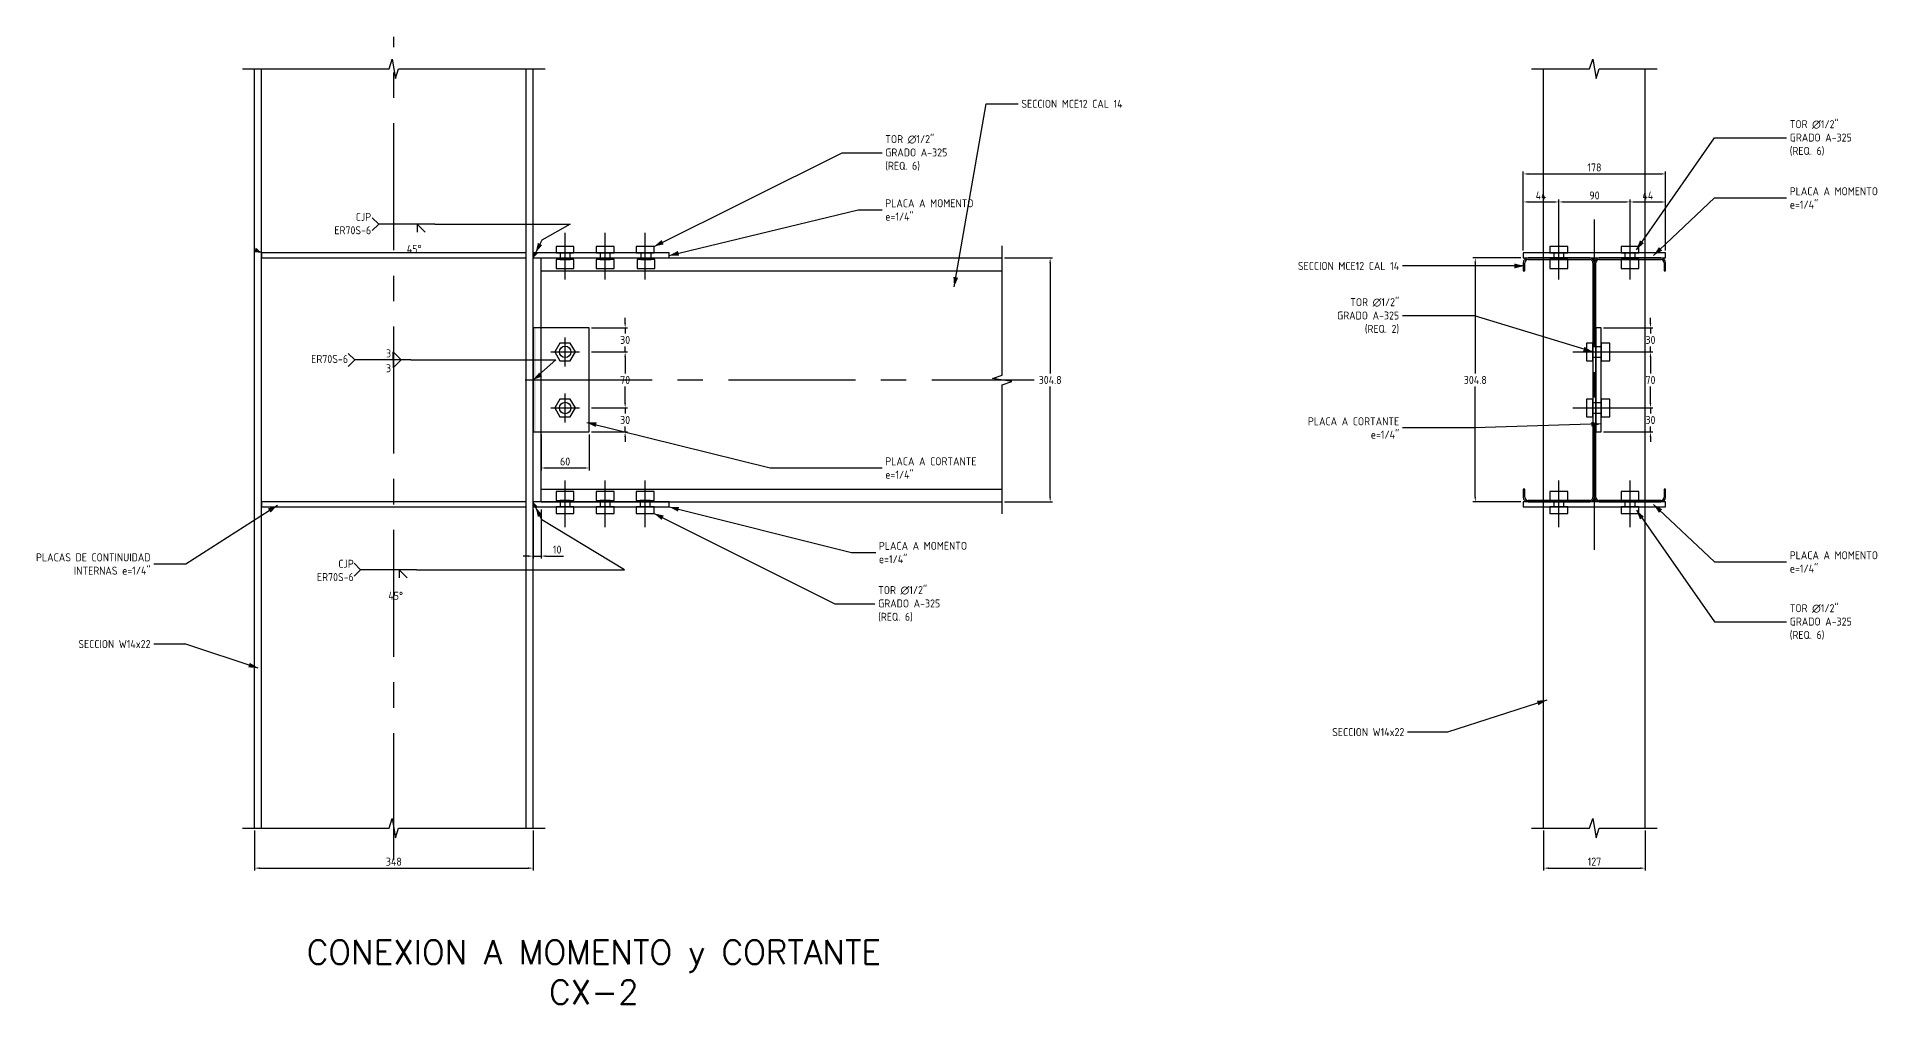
# Model space of a CAD drawing. Header units: millimetres. Extents: x 654 to 11880, y -1480 to 1529.
# Drawn here: x 654 to 2953, y -1480 to -271 of the extents above; entities that cross this region are included whole.
import ezdxf

# ---------------------------------------------------------------- set-up
doc = ezdxf.new("R2010")
doc.units = ezdxf.units.MM
doc.header["$LTSCALE"] = 5
doc.linetypes.add('CENTER', pattern=[50.8, 31.75, -6.35, 6.35, -6.35])
doc.layers.add('TRAZO-01', color=8, linetype='Continuous')
doc.layers.add('TRAZOS-01', color=8, linetype='Continuous')
doc.styles.add('ISO Proportional', font='isocp.shx')
doc.styles.add('X200-000', font='simplex.shx')
doc.dimstyles.new('STD 05', dxfattribs={"dimscale": 5, "dimtxt": 2, "dimasz": 1.25, "dimexe": 0.625, "dimexo": 0.625, "dimtad": 1, "dimzin": 12, "dimtxsty": 'ISO Proportional', "dimcen": 2.5, "dimclrt": 2, "dimazin": 3, "dimtfac": 1, "dimtmove": 0, "dimatfit": 1})

# ---------------------------------------------------------------- blocks, each defined once
blk = doc.blocks.new('*D40')
at = {"layer": 'Defpoints', "color": 0, "transparency": 16777216}
for p in [(926, -1260), (1274, -1260), (1274, -1310)]:
    blk.add_point(p, dxfattribs=at)
at = {"layer": 'TRAZO-01', "color": 0, "lineweight": -2, "transparency": 16777216}
for p, q in [((926, -1263.1), (926, -1313.1)), ((1274, -1263.1), (1274, -1313.1)), ((932.3, -1310), (1267.8, -1310))]:
    blk.add_line(p, q, dxfattribs=at)
at = {"layer": 'TRAZO-01', "color": 0, "transparency": 16777216}
for points in [[(932.3, -1309), (932.3, -1311), (926, -1310)], [(1267.8, -1309), (1267.8, -1311), (1274, -1310)]]:
    blk.add_solid(points, dxfattribs=at)
at = {"layer": 'TRAZO-01', "color": 2, "transparency": 16777216, "insert": (1100, -1301.9), "char_height": 10, "attachment_point": 5, "style": 'ISO Proportional'}
blk.add_mtext('348', dxfattribs=at)
blk = doc.blocks.new('*D41')
at = {"layer": 'Defpoints', "color": 0, "transparency": 16777216}
for p in [(1284, -765), (1344, -765), (1344, -810)]:
    blk.add_point(p, dxfattribs=at)
at = {"layer": 'TRAZO-01', "color": 0, "lineweight": -2, "transparency": 16777216}
for p, q in [((1284, -768.1), (1284, -813.1)), ((1344, -768.1), (1344, -813.1)), ((1290.2, -810), (1337.8, -810))]:
    blk.add_line(p, q, dxfattribs=at)
at = {"layer": 'TRAZO-01', "color": 0, "transparency": 16777216}
for points in [[(1290.2, -809), (1290.2, -811), (1284, -810)], [(1337.8, -809), (1337.8, -811), (1344, -810)]]:
    blk.add_solid(points, dxfattribs=at)
at = {"layer": 'TRAZO-01', "color": 2, "transparency": 16777216, "insert": (1314, -801.9), "char_height": 10, "attachment_point": 5, "style": 'ISO Proportional'}
blk.add_mtext('60', dxfattribs=at)
blk = doc.blocks.new('*D42')
at = {"layer": 'Defpoints', "color": 0, "transparency": 16777216}
for p in [(1344, -735), (1389, -735), (1344, -765)]:
    blk.add_point(p, dxfattribs=at)
at = {"layer": 'TRAZO-01', "color": 0, "lineweight": -2, "transparency": 16777216}
for p, q in [((1347.1, -735), (1392.1, -735)), ((1389, -728.8), (1389, -722.5)), ((1389, -735), (1389, -741.9)), ((1389, -765), (1389, -758.1)), ((1347.1, -765), (1392.1, -765)), ((1389, -771.3), (1389, -777.5))]:
    blk.add_line(p, q, dxfattribs=at)
at = {"layer": 'TRAZO-01', "color": 0, "transparency": 16777216}
for points in [[(1388, -728.8), (1390, -728.8), (1389, -735)], [(1388, -771.3), (1390, -771.3), (1389, -765)]]:
    blk.add_solid(points, dxfattribs=at)
at = {"layer": 'TRAZO-01', "color": 2, "transparency": 16777216, "insert": (1389, -750), "char_height": 10, "attachment_point": 5, "style": 'ISO Proportional'}
blk.add_mtext('30', dxfattribs=at)
blk = doc.blocks.new('*D43')
at = {"layer": 'Defpoints', "color": 0, "transparency": 16777216}
for p in [(1344, -665), (1389, -665), (1344, -735)]:
    blk.add_point(p, dxfattribs=at)
at = {"layer": 'TRAZO-01', "color": 0, "lineweight": -2, "transparency": 16777216}
for p, q in [((1347.1, -665), (1392.1, -665)), ((1389, -671.3), (1389, -691.9)), ((1389, -728.8), (1389, -708.1)), ((1347.1, -735), (1392.1, -735))]:
    blk.add_line(p, q, dxfattribs=at)
at = {"layer": 'TRAZO-01', "color": 0, "transparency": 16777216}
for points in [[(1388, -671.3), (1390, -671.3), (1389, -665)], [(1388, -728.8), (1390, -728.8), (1389, -735)]]:
    blk.add_solid(points, dxfattribs=at)
at = {"layer": 'TRAZO-01', "color": 2, "transparency": 16777216, "insert": (1389, -700), "char_height": 10, "attachment_point": 5, "style": 'ISO Proportional'}
blk.add_mtext('70', dxfattribs=at)
blk = doc.blocks.new('*D44')
at = {"layer": 'Defpoints', "color": 0, "transparency": 16777216}
for p in [(1344, -635), (1389, -635), (1344, -665)]:
    blk.add_point(p, dxfattribs=at)
at = {"layer": 'TRAZO-01', "color": 0, "lineweight": -2, "transparency": 16777216}
for p, q in [((1347.1, -635), (1392.1, -635)), ((1389, -628.8), (1389, -622.5)), ((1389, -635), (1389, -641.9)), ((1347.1, -665), (1392.1, -665)), ((1389, -665), (1389, -658.1)), ((1389, -671.3), (1389, -677.5))]:
    blk.add_line(p, q, dxfattribs=at)
at = {"layer": 'TRAZO-01', "color": 0, "transparency": 16777216}
for points in [[(1388, -628.8), (1390, -628.8), (1389, -635)], [(1388, -671.3), (1390, -671.3), (1389, -665)]]:
    blk.add_solid(points, dxfattribs=at)
at = {"layer": 'TRAZO-01', "color": 2, "transparency": 16777216, "insert": (1389, -650), "char_height": 10, "attachment_point": 5, "style": 'ISO Proportional'}
blk.add_mtext('30', dxfattribs=at)
blk = doc.blocks.new('*D45')
at = {"layer": 'Defpoints', "color": 0, "transparency": 16777216}
for p in [(1860, -547.6), (1920, -547.6), (1860, -852.4)]:
    blk.add_point(p, dxfattribs=at)
at = {"layer": 'TRAZO-01', "color": 0, "lineweight": -2, "transparency": 16777216}
for p, q in [((1863.1, -547.6), (1923.1, -547.6)), ((1920, -553.9), (1920, -691.9)), ((1920, -846.2), (1920, -708.1)), ((1863.1, -852.4), (1923.1, -852.4))]:
    blk.add_line(p, q, dxfattribs=at)
at = {"layer": 'TRAZO-01', "color": 0, "transparency": 16777216}
for points in [[(1919, -553.9), (1921, -553.9), (1920, -547.6)], [(1919, -846.2), (1921, -846.2), (1920, -852.4)]]:
    blk.add_solid(points, dxfattribs=at)
at = {"layer": 'TRAZO-01', "color": 2, "transparency": 16777216, "insert": (1920, -700), "char_height": 10, "attachment_point": 5, "style": 'ISO Proportional'}
blk.add_mtext('304.8', dxfattribs=at)
blk = doc.blocks.new('*D46')
at = {"layer": 'Defpoints', "color": 0, "transparency": 16777216}
for p in [(2536.5, -1260), (2663.5, -1260), (2663.5, -1310)]:
    blk.add_point(p, dxfattribs=at)
at = {"layer": 'TRAZO-01', "color": 0, "lineweight": -2, "transparency": 16777216}
for p, q in [((2536.5, -1263.1), (2536.5, -1313.1)), ((2663.5, -1263.1), (2663.5, -1313.1)), ((2542.8, -1310), (2657.2, -1310))]:
    blk.add_line(p, q, dxfattribs=at)
at = {"layer": 'TRAZO-01', "color": 0, "transparency": 16777216}
for points in [[(2542.8, -1309), (2542.8, -1311), (2536.5, -1310)], [(2657.2, -1309), (2657.2, -1311), (2663.5, -1310)]]:
    blk.add_solid(points, dxfattribs=at)
at = {"layer": 'TRAZO-01', "color": 2, "transparency": 16777216, "insert": (2600, -1301.9), "char_height": 10, "attachment_point": 5, "style": 'ISO Proportional'}
blk.add_mtext('127', dxfattribs=at)
blk = doc.blocks.new('*D47')
at = {"layer": 'Defpoints', "color": 0, "transparency": 16777216}
for p in [(2555.6, -477.6), (2511.1, -541.2), (2555.6, -541.2)]:
    blk.add_point(p, dxfattribs=at)
at = {"layer": 'TRAZO-01', "color": 0, "lineweight": -2, "transparency": 16777216}
for p, q in [((2511.1, -538.1), (2511.1, -474.5)), ((2517.3, -477.6), (2549.3, -477.6)), ((2555.6, -538.1), (2555.6, -474.5))]:
    blk.add_line(p, q, dxfattribs=at)
at = {"layer": 'TRAZO-01', "color": 0, "transparency": 16777216}
for points in [[(2517.3, -476.6), (2517.3, -478.6), (2511.1, -477.6)], [(2549.3, -476.6), (2549.3, -478.6), (2555.6, -477.6)]]:
    blk.add_solid(points, dxfattribs=at)
at = {"layer": 'TRAZO-01', "color": 2, "transparency": 16777216, "insert": (2533.3, -469.5), "char_height": 10, "width": 31.414, "attachment_point": 5, "style": 'ISO Proportional'}
blk.add_mtext('44', dxfattribs=at)
blk = doc.blocks.new('*D48')
at = {"layer": 'Defpoints', "color": 0, "transparency": 16777216}
for p in [(2644.5, -477.6), (2555.6, -541.2), (2644.5, -541.2)]:
    blk.add_point(p, dxfattribs=at)
at = {"layer": 'TRAZO-01', "color": 0, "lineweight": -2, "transparency": 16777216}
for p, q in [((2555.6, -538.1), (2555.6, -474.5)), ((2561.8, -477.6), (2638.2, -477.6)), ((2644.5, -538.1), (2644.5, -474.5))]:
    blk.add_line(p, q, dxfattribs=at)
at = {"layer": 'TRAZO-01', "color": 0, "transparency": 16777216}
for points in [[(2561.8, -476.6), (2561.8, -478.6), (2555.6, -477.6)], [(2638.2, -476.6), (2638.2, -478.6), (2644.5, -477.6)]]:
    blk.add_solid(points, dxfattribs=at)
at = {"layer": 'TRAZO-01', "color": 2, "transparency": 16777216, "insert": (2600, -469.5), "char_height": 10, "attachment_point": 5, "style": 'ISO Proportional'}
blk.add_mtext('90', dxfattribs=at)
blk = doc.blocks.new('*D49')
at = {"layer": 'Defpoints', "color": 0, "transparency": 16777216}
for p in [(2688.9, -477.6), (2644.5, -541.2), (2688.9, -541.2)]:
    blk.add_point(p, dxfattribs=at)
at = {"layer": 'TRAZO-01', "color": 0, "lineweight": -2, "transparency": 16777216}
for p, q in [((2644.5, -538.1), (2644.5, -474.5)), ((2650.7, -477.6), (2682.7, -477.6)), ((2688.9, -538.1), (2688.9, -474.5))]:
    blk.add_line(p, q, dxfattribs=at)
at = {"layer": 'TRAZO-01', "color": 0, "transparency": 16777216}
for points in [[(2650.7, -476.6), (2650.7, -478.6), (2644.5, -477.6)], [(2682.7, -476.6), (2682.7, -478.6), (2688.9, -477.6)]]:
    blk.add_solid(points, dxfattribs=at)
at = {"layer": 'TRAZO-01', "color": 2, "transparency": 16777216, "insert": (2666.7, -469.5), "char_height": 10, "attachment_point": 5, "style": 'ISO Proportional'}
blk.add_mtext('44', dxfattribs=at)
blk = doc.blocks.new('*D50')
at = {"layer": 'Defpoints', "color": 0, "transparency": 16777216}
for p in [(2688.9, -442.6), (2511.1, -541.2), (2688.9, -541.2)]:
    blk.add_point(p, dxfattribs=at)
at = {"layer": 'TRAZO-01', "color": 0, "lineweight": -2, "transparency": 16777216}
for p, q in [((2511.1, -538.1), (2511.1, -439.5)), ((2517.3, -442.6), (2682.7, -442.6)), ((2688.9, -538.1), (2688.9, -439.5))]:
    blk.add_line(p, q, dxfattribs=at)
at = {"layer": 'TRAZO-01', "color": 0, "transparency": 16777216}
for points in [[(2517.3, -441.6), (2517.3, -443.6), (2511.1, -442.6)], [(2682.7, -441.6), (2682.7, -443.6), (2688.9, -442.6)]]:
    blk.add_solid(points, dxfattribs=at)
at = {"layer": 'TRAZO-01', "color": 2, "transparency": 16777216, "insert": (2600, -434.5), "char_height": 10, "width": 26, "attachment_point": 5, "style": 'ISO Proportional'}
blk.add_mtext('178', dxfattribs=at)
blk = doc.blocks.new('*D51')
at = {"layer": 'Defpoints', "color": 0, "transparency": 16777216}
for p in [(2608.3, -735), (2670, -735), (2608.3, -765)]:
    blk.add_point(p, dxfattribs=at)
at = {"layer": 'TRAZO-01', "color": 0, "lineweight": -2, "transparency": 16777216}
for p, q in [((2611.4, -735), (2673.1, -735)), ((2670, -728.8), (2670, -722.5)), ((2670, -735), (2670, -741.9)), ((2670, -765), (2670, -758.1)), ((2611.4, -765), (2673.1, -765)), ((2670, -771.3), (2670, -777.5))]:
    blk.add_line(p, q, dxfattribs=at)
at = {"layer": 'TRAZO-01', "color": 0, "transparency": 16777216}
for points in [[(2669, -728.8), (2671, -728.8), (2670, -735)], [(2669, -771.3), (2671, -771.3), (2670, -765)]]:
    blk.add_solid(points, dxfattribs=at)
at = {"layer": 'TRAZO-01', "color": 2, "transparency": 16777216, "insert": (2670, -750), "char_height": 10, "attachment_point": 5, "style": 'ISO Proportional'}
blk.add_mtext('30', dxfattribs=at)
blk = doc.blocks.new('*D52')
at = {"layer": 'Defpoints', "color": 0, "transparency": 16777216}
for p in [(2608.3, -665), (2670, -665), (2608.3, -735)]:
    blk.add_point(p, dxfattribs=at)
at = {"layer": 'TRAZO-01', "color": 0, "lineweight": -2, "transparency": 16777216}
for p, q in [((2611.4, -665), (2673.1, -665)), ((2670, -671.3), (2670, -691.9)), ((2670, -728.8), (2670, -708.1)), ((2611.4, -735), (2673.1, -735))]:
    blk.add_line(p, q, dxfattribs=at)
at = {"layer": 'TRAZO-01', "color": 0, "transparency": 16777216}
for points in [[(2669, -671.3), (2671, -671.3), (2670, -665)], [(2669, -728.8), (2671, -728.8), (2670, -735)]]:
    blk.add_solid(points, dxfattribs=at)
at = {"layer": 'TRAZO-01', "color": 2, "transparency": 16777216, "insert": (2670, -700), "char_height": 10, "attachment_point": 5, "style": 'ISO Proportional'}
blk.add_mtext('70', dxfattribs=at)
blk = doc.blocks.new('*D53')
at = {"layer": 'Defpoints', "color": 0, "transparency": 16777216}
for p in [(2608.3, -635), (2670, -635), (2608.3, -665)]:
    blk.add_point(p, dxfattribs=at)
at = {"layer": 'TRAZO-01', "color": 0, "lineweight": -2, "transparency": 16777216}
for p, q in [((2611.4, -635), (2673.1, -635)), ((2670, -628.8), (2670, -622.5)), ((2670, -635), (2670, -641.9)), ((2611.4, -665), (2673.1, -665)), ((2670, -665), (2670, -658.1)), ((2670, -671.3), (2670, -677.5))]:
    blk.add_line(p, q, dxfattribs=at)
at = {"layer": 'TRAZO-01', "color": 0, "transparency": 16777216}
for points in [[(2669, -628.8), (2671, -628.8), (2670, -635)], [(2669, -671.3), (2671, -671.3), (2670, -665)]]:
    blk.add_solid(points, dxfattribs=at)
at = {"layer": 'TRAZO-01', "color": 2, "transparency": 16777216, "insert": (2670, -650), "char_height": 10, "attachment_point": 5, "style": 'ISO Proportional'}
blk.add_mtext('30', dxfattribs=at)
blk = doc.blocks.new('*D54')
at = {"layer": 'Defpoints', "color": 0, "transparency": 16777216}
for p in [(2451.1, -547.6), (2511.1, -547.6), (2511.1, -852.4)]:
    blk.add_point(p, dxfattribs=at)
at = {"layer": 'TRAZO-01', "color": 0, "lineweight": -2, "transparency": 16777216}
for p, q in [((2508, -547.6), (2448, -547.6)), ((2451.1, -553.9), (2451.1, -691.9)), ((2451.1, -846.2), (2451.1, -708.1)), ((2508, -852.4), (2448, -852.4))]:
    blk.add_line(p, q, dxfattribs=at)
at = {"layer": 'TRAZO-01', "color": 0, "transparency": 16777216}
for points in [[(2450.1, -553.9), (2452.1, -553.9), (2451.1, -547.6)], [(2450.1, -846.2), (2452.1, -846.2), (2451.1, -852.4)]]:
    blk.add_solid(points, dxfattribs=at)
at = {"layer": 'TRAZO-01', "color": 2, "transparency": 16777216, "insert": (2451.1, -700), "char_height": 10, "attachment_point": 5, "style": 'ISO Proportional'}
blk.add_mtext('304.8', dxfattribs=at)
blk = doc.blocks.new('*D132')
at = {"layer": 'Defpoints', "color": 0, "transparency": 16777216}
for p in [(1274, -858.8), (1284, -858.8), (1284, -920.1)]:
    blk.add_point(p, dxfattribs=at)
at = {"layer": 'TRAZO-01', "color": 0, "lineweight": -2, "transparency": 16777216}
for p, q in [((1274, -861.9), (1274, -923.2)), ((1284, -861.9), (1284, -923.2)), ((1267.8, -920.1), (1261.5, -920.1)), ((1274, -920.1), (1284, -920.1)), ((1290.2, -920.1), (1311.8, -920.1))]:
    blk.add_line(p, q, dxfattribs=at)
at = {"layer": 'TRAZO-01', "color": 0, "transparency": 16777216}
for points in [[(1267.8, -919.1), (1267.8, -921.1), (1274, -920.1)], [(1290.2, -919.1), (1290.2, -921.1), (1284, -920.1)]]:
    blk.add_solid(points, dxfattribs=at)
at = {"layer": 'TRAZO-01', "color": 2, "transparency": 16777216, "insert": (1304.1, -912), "char_height": 10, "attachment_point": 5, "style": 'ISO Proportional'}
blk.add_mtext('10', dxfattribs=at)

msp = doc.modelspace()

# ---------------------------------------------------------------- hatches: boundary and pattern name
at = {"layer": 'TRAZOS-01'}
for points in [[(1274, -547.6), (1274, -541.25), (1280.35, -541.25)], [(1274, -765), (1277, -765), (1277, -635), (1274, -635)], [(1274, -852.4), (1274, -858.75), (1280.35, -858.75)]]:
    msp.add_hatch(color=5, dxfattribs=at).paths.add_polyline_path(points)

# ---------------------------------------------------------------- linework, layer by layer
at = {"color": 5}
for p, q in [((1129.1, -505.238), (1129.1, -515.238)), ((1139.1, -515.238), (1129.1, -505.238)), ((1106.489, -937.118), (1106.489, -947.118)), ((1116.489, -947.118), (1106.489, -937.118))]:
    msp.add_line(p, q, dxfattribs=at)
for points in [[(1151.1, -505.238), (1320.153, -505.238), (1285.1, -525.25), (1277.1, -541.25)], [(1121.1, -675), (1302.326, -675), (1274, -699.974)], [(1128.489, -937.118), (1388.395, -937.118), (1285.1, -874.75), (1277.1, -858.75)]]:
    msp.add_lwpolyline(points, dxfattribs=at)
at = {"layer": 'TRAZOS-01', "color": 1, "linetype": 'CENTER'}
for p, q in [((1100, -1300), (1100, -271.25)), ((2600, -912.4), (2600, -487.6)), ((1314, -574.5), (1314, -516.25)), ((1364, -574.5), (1364, -516.25)), ((1414, -574.5), (1414, -516.25)), ((2555.55, -574.5), (2555.55, -516.25)), ((2644.45, -574.5), (2644.45, -516.25)), ((1296, -665), (1332, -665)), ((1314, -683), (1314, -647)), ((2573.1, -665), (2633.25, -665)), ((1264, -700), (1900, -700)), ((1296, -735), (1332, -735)), ((1314, -753), (1314, -717)), ((2573.1, -735), (2633.25, -735)), ((1314, -883.75), (1314, -825.5)), ((1364, -883.751), (1364, -825.501)), ((1414, -883.751), (1414, -825.501)), ((2555.55, -883.75), (2555.55, -825.5)), ((2644.45, -883.75), (2644.45, -825.5))]:
    msp.add_line(p, q, dxfattribs=at)
at = {"layer": 'TRAZOS-01', "color": 7}
for p, q in [((926, -1260), (926, -311.25)), ((934.5, -1260), (934.5, -311.25)), ((1265.5, -1260), (1265.5, -311.25)), ((1274, -1260), (1274, -311.25)), ((2536.5, -541.25), (2536.5, -311.25)), ((2663.5, -541.25), (2663.5, -311.25)), ((2536.5, -858.75), (2536.5, -541.25)), ((2663.5, -858.75), (2663.5, -541.25)), ((2536.5, -1260), (2536.5, -858.75)), ((2663.5, -1260), (2663.5, -858.75))]:
    msp.add_line(p, q, dxfattribs=at)
at = {"layer": 'TRAZOS-01', "color": 2}
for p, q in [((1800, -583.6), (1840, -355)), ((1840, -355), (1880, -355)), ((2652.45, -537.25), (2750, -397.6)), ((2750, -397.6), (2840, -397.6)), ((1425.1, -533.25), (1660, -416.25)), ((1660, -416.25), (1710, -416.25)), ((2673.9, -544.425), (2750, -472.6)), ((2750, -472.6), (2840, -472.6)), ((1444, -544.6), (1680, -487.6)), ((1680, -487.6), (1710, -487.6)), ((2450, -557.6), (2360, -557.6)), ((2512.1, -557.6), (2450, -557.6)), ((2450, -620), (2360, -620)), ((2598.1, -665), (2450, -620)), ((1341, -753), (1570, -810)), ((2608.25, -755), (2450, -760)), ((2450, -760), (2360, -760)), ((1570, -810), (1710, -810)), ((954.5, -856.75), (840, -930)), ((1425.1, -866.751), (1651.1, -979.751)), ((1444, -858.63), (1672, -915.63)), ((2652.45, -862.75), (2750, -1002.4)), ((2673.9, -855.575), (2750, -927.4)), ((1672, -915.63), (1702, -915.63)), ((840, -930), (800, -930)), ((2750, -927.4), (2840, -927.4)), ((1651.1, -979.751), (1701.1, -979.751)), ((2750, -1002.4), (2840, -1002.4)), ((840, -1030), (800, -1030)), ((930.5, -1060), (840, -1030)), ((2540.5, -1100), (2416.5, -1140)), ((2416.5, -1140), (2366.5, -1140))]:
    msp.add_line(p, q, dxfattribs=at)
at = {"layer": 'TRAZOS-01', "color": 5}
for p, q in [((1081.1, -505.238), (1073.1, -497.238)), ((1081.1, -505.238), (1073.1, -513.238)), ((1151.1, -505.238), (1081.1, -505.238)), ((1051.1, -675), (1043.1, -667)), ((1051.1, -675), (1043.1, -683)), ((1121.1, -675), (1051.1, -675)), ((1058.489, -937.118), (1050.489, -929.118)), ((1058.489, -937.118), (1050.489, -945.118)), ((1128.489, -937.118), (1058.489, -937.118))]:
    msp.add_line(p, q, dxfattribs=at)
at = {"layer": 'TRAZOS-01', "color": 4}
for p, q in [((1284, -547.6), (1860, -547.6)), ((1284, -852.4), (1284, -547.6)), ((2594.103, -547.6), (2516.997, -547.6)), ((2516.997, -549.497), (2594.103, -549.497)), ((2683.003, -547.6), (2605.897, -547.6)), ((2605.897, -549.497), (2683.003, -549.497)), ((1284, -563.6), (1860, -563.6)), ((2511.1, -553.497), (2511.1, -563.6)), ((2511.1, -563.6), (2512.997, -563.6)), ((2512.997, -563.6), (2512.997, -553.497)), ((2598.103, -553.497), (2598.103, -846.503)), ((2601.897, -846.503), (2601.897, -553.497)), ((2687.003, -553.497), (2687.003, -563.6)), ((2687.003, -563.6), (2688.9, -563.6)), ((2688.9, -563.6), (2688.9, -553.497)), ((1284, -836.4), (1860, -836.4)), ((2512.997, -836.4), (2511.1, -836.4)), ((2511.1, -836.4), (2511.1, -846.503)), ((2512.997, -846.503), (2512.997, -836.4)), ((2594.103, -850.503), (2516.997, -850.503)), ((2683.003, -850.503), (2605.897, -850.503)), ((2688.9, -836.4), (2687.003, -836.4)), ((2687.003, -836.4), (2687.003, -846.503)), ((2688.9, -846.503), (2688.9, -836.4)), ((1284, -852.4), (1860, -852.4)), ((2516.997, -852.4), (2594.103, -852.4)), ((2605.897, -852.4), (2683.003, -852.4))]:
    msp.add_line(p, q, dxfattribs=at)
at = {"layer": 'TRAZOS-01'}
for points in [[(911, -311.25), (1094, -311.25), (1098, -299.25), (1102, -323.25), (1106, -311.25), (1289, -311.25)], [(2521.5, -311.25), (2594, -311.25), (2598, -299.25), (2602, -323.25), (2606, -311.25), (2678.5, -311.25)], [(1860, -867.4), (1860, -706), (1872, -702), (1848, -698), (1860, -694), (1860, -532.6)], [(911, -1260), (1094, -1260), (1098, -1248), (1102, -1272), (1106, -1260), (1289, -1260)], [(2521.5, -1260), (2594, -1260), (2598, -1248), (2602, -1272), (2606, -1260), (2678.5, -1260)]]:
    msp.add_lwpolyline(points, dxfattribs=at)
at = {"layer": 'TRAZOS-01', "color": 41, "true_color": 0xf4ee51}
for points in [[(934.5, -547.6), (1265.5, -547.616), (1265.5, -541.266), (934.5, -541.25)], [(1274.001, -547.6), (1444, -547.6), (1444, -541.25), (1273.999, -541.283)], [(1274, -765), (1344, -765), (1344, -635), (1274, -635)], [(934.5, -858.75), (1265.5, -858.75), (1265.5, -852.4), (934.5, -852.4)], [(1274, -858.75), (1444, -858.63), (1444, -852.4), (1274, -852.4)]]:
    msp.add_lwpolyline(points, close=True, dxfattribs=at)
at = {"layer": 'TRAZOS-01', "color": 3}
for points in [[(1302.9, -541.25), (1325.1, -541.25), (1325.1, -533.25), (1302.9, -533.25)], [(1302.9, -560.6), (1325.1, -560.6), (1325.1, -549.5), (1302.9, -549.5)], [(1307.65, -549.5), (1320.35, -549.5), (1320.35, -541.25), (1307.65, -541.25)], [(1352.9, -541.25), (1375.1, -541.25), (1375.1, -533.25), (1352.9, -533.25)], [(1352.9, -560.6), (1375.1, -560.6), (1375.1, -549.5), (1352.9, -549.5)], [(1357.65, -549.5), (1370.35, -549.5), (1370.35, -541.25), (1357.65, -541.25)], [(1402.9, -541.25), (1425.1, -541.25), (1425.1, -533.25), (1402.9, -533.25)], [(1404, -560.6), (1426.2, -560.6), (1426.2, -549.5), (1404, -549.5)], [(1408.75, -549.5), (1421.45, -549.5), (1421.45, -541.25), (1408.75, -541.25)], [(2544.45, -541.25), (2566.65, -541.25), (2566.65, -533.25), (2544.45, -533.25)], [(2544.45, -560.6), (2566.65, -560.6), (2566.65, -549.5), (2544.45, -549.5)], [(2549.2, -549.5), (2561.9, -549.5), (2561.9, -541.25), (2549.2, -541.25)], [(2633.35, -541.25), (2655.55, -541.25), (2655.55, -533.25), (2633.35, -533.25)], [(2633.35, -560.6), (2655.55, -560.6), (2655.55, -549.5), (2633.35, -549.5)], [(2638.1, -549.5), (2650.8, -549.5), (2650.8, -541.25), (2638.1, -541.25)], [(1326.817, -665), (1320.409, -653.9), (1307.591, -653.9), (1301.183, -665), (1307.591, -676.1), (1320.409, -676.1)], [(2590.1, -676.1), (2598.1, -676.1), (2598.1, -653.9), (2590.1, -653.9)], [(2598.1, -671.35), (2608.25, -671.35), (2608.25, -658.65), (2598.1, -658.65)], [(2608.25, -676.1), (2619.35, -676.1), (2619.35, -653.9), (2608.25, -653.9)], [(1326.817, -735), (1320.409, -723.9), (1307.591, -723.9), (1301.183, -735), (1307.591, -746.1), (1320.409, -746.1)], [(2590.1, -746.1), (2598.1, -746.1), (2598.1, -723.9), (2590.1, -723.9)], [(2598.1, -741.35), (2608.25, -741.35), (2608.25, -728.65), (2598.1, -728.65)], [(2608.25, -746.1), (2619.35, -746.1), (2619.35, -723.9), (2608.25, -723.9)], [(1302.9, -850.5), (1325.1, -850.5), (1325.1, -839.4), (1302.9, -839.4)], [(1307.65, -858.75), (1320.35, -858.75), (1320.35, -850.5), (1307.65, -850.5)], [(1352.9, -850.501), (1375.1, -850.501), (1375.1, -839.401), (1352.9, -839.401)], [(1357.65, -858.751), (1370.35, -858.751), (1370.35, -850.501), (1357.65, -850.501)], [(1402.9, -850.501), (1425.1, -850.501), (1425.1, -839.401), (1402.9, -839.401)], [(1407.65, -858.751), (1420.35, -858.751), (1420.35, -850.501), (1407.65, -850.501)], [(2544.45, -850.5), (2566.65, -850.5), (2566.65, -839.4), (2544.45, -839.4)], [(2549.2, -858.75), (2561.9, -858.75), (2561.9, -850.5), (2549.2, -850.5)], [(2633.35, -850.5), (2655.55, -850.5), (2655.55, -839.4), (2633.35, -839.4)], [(2638.1, -858.75), (2650.8, -858.75), (2650.8, -850.5), (2638.1, -850.5)], [(1302.9, -866.75), (1325.1, -866.75), (1325.1, -858.75), (1302.9, -858.75)], [(1352.9, -866.751), (1375.1, -866.751), (1375.1, -858.751), (1352.9, -858.751)], [(1402.9, -866.751), (1425.1, -866.751), (1425.1, -858.751), (1402.9, -858.751)], [(2544.45, -866.75), (2566.65, -866.75), (2566.65, -858.75), (2544.45, -858.75)], [(2633.35, -866.75), (2655.55, -866.75), (2655.55, -858.75), (2633.35, -858.75)]]:
    msp.add_lwpolyline(points, close=True, dxfattribs=at)
at = {"layer": 'TRAZOS-01', "color": 4}
for points in [[(2511.1, -547.6), (2688.9, -547.6), (2688.9, -541.25), (2511.1, -541.25)], [(2601.9, -765), (2608.25, -765), (2608.25, -635), (2601.9, -635)], [(2511.1, -858.75), (2688.9, -858.75), (2688.9, -852.4), (2511.1, -852.4)]]:
    msp.add_lwpolyline(points, close=True, dxfattribs=at)
at = {"layer": 'TRAZOS-01', "color": 5}
for points in [[(1099.1, -675), (1099.1, -665), (1109.1, -675)], [(1099.1, -675), (1099.1, -685), (1109.1, -675)]]:
    msp.add_lwpolyline(points, close=True, dxfattribs=at)
at = {"layer": 'TRAZOS-01', "color": 3}
for centre in [(1314, -665), (1314, -735)]:
    msp.add_circle(centre, 7.15, dxfattribs=at)
at = {"layer": 'TRAZOS-01', "color": 4}
for centre, radius, start, end in [((2516.997, -553.497), 5.897, 90, 180), ((2516.997, -553.497), 4, 90, 180), ((2594.103, -553.497), 5.897, 0, 90), ((2594.103, -553.497), 4, 0, 90), ((2605.897, -553.497), 5.897, 90, 180), ((2605.897, -553.497), 4, 90, 180), ((2683.003, -553.497), 5.897, 0, 90), ((2683.003, -553.497), 4, 0, 90), ((2516.997, -846.503), 5.897, 180, 270), ((2516.997, -846.503), 4, 180, 270), ((2594.103, -846.503), 5.897, 270, 0), ((2594.103, -846.503), 4, 270, 0), ((2605.897, -846.503), 5.897, 180, 270), ((2605.897, -846.503), 4, 180, 270), ((2683.003, -846.503), 5.897, 270, 0), ((2683.003, -846.503), 4, 270, 0)]:
    msp.add_arc(centre, radius, start, end, dxfattribs=at)
at = {"layer": 'TRAZOS-01', "color": 5}
for points in [[(1277.1, -541.25), (1285.329, -531.501), (1279.962, -528.817)], [(1273.575, -700.015), (1281.773, -690.753), (1285.167, -695.701)], [(1277.1, -858.75), (1279.962, -871.183), (1285.329, -868.499)]]:
    msp.add_solid(points, dxfattribs=at)
at = {"layer": 'TRAZOS-01', "color": 2}
for points in [[(1425.1, -533.25), (1434.491, -525.2), (1437.175, -530.567)], [(2652.45, -537.25), (2656.862, -525.694), (2661.781, -529.13)], [(935.071, -541.255), (925.603, -540.281), (927.538, -534.601)], [(1444, -544.6), (1454.914, -538.779), (1456.369, -544.6)], [(2673.9, -544.425), (2680.568, -534.007), (2684.686, -538.37)], [(1800, -583.6), (1799.113, -571.263), (1805.023, -572.297)], [(2512.1, -557.6), (2500.1, -560.6), (2500.1, -554.6)], [(2598.1, -665), (2585.746, -664.382), (2587.49, -658.641)], [(1341, -753), (1353.369, -752.987), (1351.92, -758.81)], [(2608.25, -755), (2596.351, -758.377), (2596.161, -752.38)], [(954.5, -856.75), (946.008, -865.744), (942.775, -860.69)], [(1425.1, -866.751), (1437.175, -869.434), (1434.491, -874.801)], [(1444, -858.63), (1456.369, -858.63), (1454.914, -864.451)], [(2652.45, -862.75), (2661.781, -870.87), (2656.862, -874.306)], [(2673.9, -855.575), (2684.686, -861.63), (2680.568, -865.993)], [(930.5, -1060), (918.166, -1059.072), (920.053, -1053.377)], [(2540.5, -1100), (2530.001, -1106.539), (2528.158, -1100.829)]]:
    msp.add_solid(points, dxfattribs=at)

# ---------------------------------------------------------------- texts
at = {"layer": 'TRAZO-01', "color": 7, "insert": (1350, -1420), "char_height": 30, "width": 1191.14409, "attachment_point": 5, "style": 'X200-000'}
msp.add_mtext('CONEXION A MOMENTO y CORTANTE', dxfattribs=at)
at = {"layer": 'TRAZO-01', "color": 7, "insert": (1350, -1465), "char_height": 30, "attachment_point": 5, "style": 'X200-000'}
msp.add_mtext('CX-2', dxfattribs=at)
at = {"layer": 'TRAZOS-01', "color": 2, "char_height": 10, "style": 'ISO Proportional'}
for s, insert, attachment_point in [('SECCION MCE12 CAL 14', (1884, -355), 4), ('TOR ∅1/2"\\PGRADO A-325\\P(REQ. 6)', (2844, -397.6), 4), ('TOR ∅1/2"\\PGRADO A-325\\P(REQ. 6)', (1714, -416.25), 4), ('PLACA A MOMENTO\\Pe=1/4"', (2844, -472.6), 4), ('PLACA A MOMENTO\\Pe=1/4"', (1714, -487.6), 4), ('SECCION MCE12 CAL 14', (2356, -557.6), 6), ('TOR ∅1/2"\\PGRADO A-325\\P(REQ. 2)', (2356, -620), 6), ('PLACA A CORTANTE\\Pe=1/4"', (2356, -760), 6), ('PLACA A CORTANTE\\Pe=1/4"', (1714, -810), 4), ('PLACAS DE CONTINUIDAD\\PINTERNAS e=1/4"', (796, -930), 6), ('PLACA A MOMENTO\\Pe=1/4"', (1706, -915.63), 4), ('PLACA A MOMENTO\\Pe=1/4"', (2844, -927.4), 4), ('TOR ∅1/2"\\PGRADO A-325\\P(REQ. 6)', (1705.1, -979.751), 4), ('TOR ∅1/2"\\PGRADO A-325\\P(REQ. 6)', (2844, -1002.4), 4), ('SECCION W14x22', (796, -1030), 6), ('SECCION W14x22', (2362.5, -1140), 6)]:
    msp.add_mtext(s, dxfattribs=dict(at, insert=insert, attachment_point=attachment_point))
at = {"layer": 'TRAZOS-01', "color": 5, "char_height": 10, "attachment_point": 6, "style": 'ISO Proportional'}
for s, insert in [('CJP\\PER70S-6', (1071.717, -504.663)), ('\\pxqc; \\P45°', (1134.628, -527.926)), ('3', (1096.527, -666.822)), ('ER70S-6', (1042.799, -673.821)), ('3', (1096.527, -685.387)), ('CJP\\PER70S-6', (1049.986, -937.994)), ('\\pxqc; \\P 45°', (1111.531, -961.312))]:
    msp.add_mtext(s, dxfattribs=dict(at, insert=insert))

# ---------------------------------------------------------------- dimensions: what is measured, and where the dimension line sits
at = {"layer": 'TRAZO-01'}
for base, p1, p2, text, picture, middle in [((2688.9, -442.6), (2511.1, -541.25), (2688.9, -541.25), '178', '*D50', (2600, -434.475)), ((2555.55, -477.6), (2511.1, -541.25), (2555.55, -541.25), '44', '*D47', (2533.325, -469.475)), ((2644.45, -477.6), (2555.55, -541.25), (2644.45, -541.25), '90', '*D48', (2600, -469.475)), ((2688.9, -477.6), (2644.45, -541.25), (2688.9, -541.25), '44', '*D49', (2666.675, -469.475))]:
    dim = msp.add_linear_dim(base=base, p1=p1, p2=p2, text=text, dimstyle='STD 05', dxfattribs=at)
    dim.commit()
    dim.dimension.update_dxf_attribs({"geometry": picture, "text_midpoint": middle})
for base, p1, p2, picture, middle in [((1920, -547.6), (1860, -852.4), (1860, -547.6), '*D45', (1920, -700)), ((2451.1, -547.6), (2511.1, -852.4), (2511.1, -547.6), '*D54', (2451.1, -700)), ((1389, -635), (1344, -665), (1344, -635), '*D44', (1389, -650)), ((2670, -635), (2608.25, -665), (2608.25, -635), '*D53', (2670, -650)), ((1389, -665), (1344, -735), (1344, -665), '*D43', (1389, -700)), ((2670, -665), (2608.25, -735), (2608.25, -665), '*D52', (2670, -700)), ((1389, -735), (1344, -765), (1344, -735), '*D42', (1389, -750)), ((2670, -735), (2608.25, -765), (2608.25, -735), '*D51', (2670, -750))]:
    dim = msp.add_linear_dim(base=base, p1=p1, p2=p2, angle=90, dimstyle='STD 05', dxfattribs=at)
    dim.commit()
    dim.dimension.update_dxf_attribs({"geometry": picture, "text_midpoint": middle})
for base, p1, p2, picture, middle in [((1344, -810), (1284, -765), (1344, -765), '*D41', (1314, -801.875)), ((1284, -920.1), (1274, -858.75), (1284, -858.75), '*D132', (1304.129, -911.975)), ((1274, -1310), (926, -1260), (1274, -1260), '*D40', (1100, -1301.875)), ((2663.5, -1310), (2536.5, -1260), (2663.5, -1260), '*D46', (2600, -1301.874))]:
    dim = msp.add_linear_dim(base=base, p1=p1, p2=p2, dimstyle='STD 05', dxfattribs=at)
    dim.commit()
    dim.dimension.update_dxf_attribs({"geometry": picture, "text_midpoint": middle})

doc.saveas('drawing.dxf')
